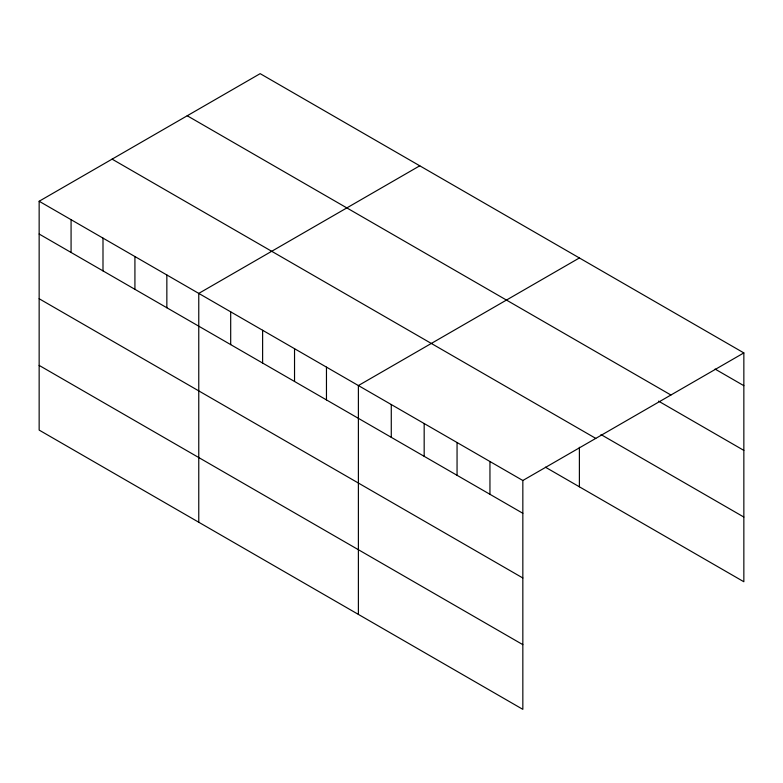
<?xml version="1.0" encoding="UTF-8"?>
<svg xmlns="http://www.w3.org/2000/svg" width="783" height="783" viewBox="0 0 783 783"><rect width="100%" height="100%" fill="white"/><g stroke="black" fill="none" stroke-linecap="round" stroke-linejoin="round"><path stroke-width="1.17" d="M39.15 201.251L522.838 480.498L522.838 709.349L39.15 430.092L39.15 201.251L260.162 73.651L743.85 352.908L743.85 581.749L545.408 467.187M419.776 165.8L198.765 293.4L198.765 522.251M579.391 257.959L358.389 385.559L358.389 614.401M522.838 480.498L743.85 352.908M715.075 369.067L743.85 385.686M187.225 115.757L670.914 395.014M658.542 401.131L743.85 450.391M600.982 434.565L743.85 517.054M112.086 159.135L595.775 438.392M39.15 234.029L522.838 513.286M39.15 298.734L522.838 577.991M39.15 365.397L522.838 644.654M579.391 447.269L579.391 486.811M489.952 461.51L489.952 494.298M457.057 442.522L457.057 475.31M424.171 423.534L424.171 456.323M391.275 404.547L391.275 437.325M326.462 367.129L326.462 399.907M294.535 348.689L294.535 381.478M262.618 330.26L262.618 363.048M230.691 311.83L230.691 344.618M166.848 274.97L166.848 307.758M134.921 256.54L134.921 289.319M102.994 238.11L102.994 270.889M71.077 219.68L71.077 252.459"/></g></svg>
